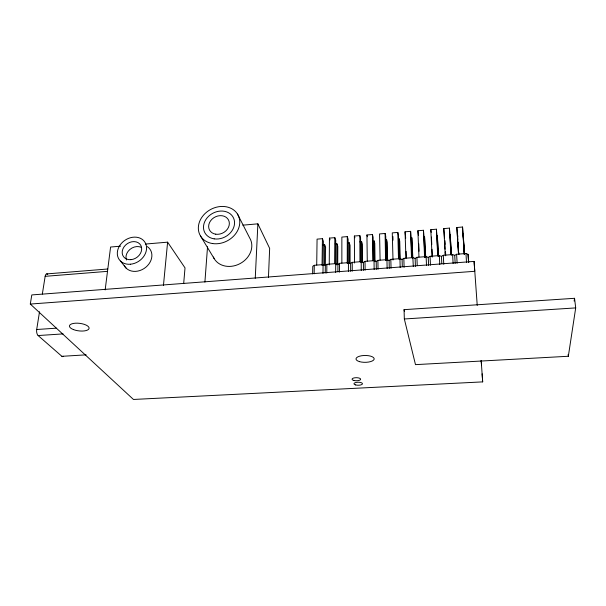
<?xml version="1.0" encoding="UTF-8"?>
<svg xmlns="http://www.w3.org/2000/svg" width="606" height="606" viewBox="0 0 606 606"><rect width="100%" height="100%" fill="white"/><g stroke="black" fill="none" stroke-linecap="round" stroke-linejoin="round"><path stroke-width="0.91" d="M341.86 263.065L341.867 237.075L347.299 236.62L348.124 239.249L348.147 263.322M349.223 263.027L349.238 242.764L347.45 242.908M347.246 263.572L347.299 236.62M337.716 264.64L337.8 246.324L336.921 243.771L335.148 243.915M337.906 271.39L337.936 264.383L339.519 263.337L348.42 262.648L350.624 263.398L352.245 262.353L361.191 261.656L363.388 262.413L365.039 261.36L374.031 260.663L376.212 261.421L377.902 260.36L386.946 259.656L389.113 260.421L390.832 259.36L399.93 258.648L402.089 259.421L403.838 258.345L412.989 257.641L415.133 258.406L416.92 257.33L426.124 256.618L428.253 257.391L430.071 256.315L439.327 255.596L441.441 256.376L443.304 255.285L452.606 254.565L454.705 255.346L456.606 254.255L465.961 253.528L468.044 254.315L468.673 262.277M339.489 272.109L339.519 263.337M335.588 264.292L335.732 240.271L334.838 237.658L329.437 238.105L329.247 264.966M335.671 272.397L335.716 263.633L326.869 264.322L325.316 265.36L323.089 264.61L314.287 265.299L312.764 266.329L312.628 273.889M336.769 264.913L336.921 243.771M334.61 263.625L334.838 237.658M325.233 272.935L325.604 247.316L324.672 244.779L322.9 244.922M326.778 273.071L326.869 264.322M322.975 273.359L323.089 264.61M323.096 265.261L323.392 241.294L322.437 238.688L317.067 239.135L316.718 265.019M324.392 264.951L324.672 244.779M322.036 265.526L322.437 238.688M314.143 273.814L314.287 265.299M268.45 277.563L269.655 248.377L257.876 223.841L242.817 225.167M255.255 278.275L257.876 223.841M204.904 282.085L207.54 246.74M183.671 283.623L185.019 267.897L167.612 242.165L145.395 244.059M163.438 285.562L167.612 242.165M105.156 289.933L110.587 247.028L120.639 246.172M574.147 301.084L574.556 298.303L404.058 309.658L404.338 318.983L415.489 364.638L568.33 356.267L575.7 307.909L574.556 298.303M63.395 356.298A4.356 1.954 87.1 0 1 61.895 356.32L38.117 335.55A4.583 2.166 86.3 0 1 36.693 329.505L39.511 311.779M42.337 294.054L45.155 276.328A4.469 2.045 84.4 0 1 47.776 274.397M482.126 373.841L482.679 381.886L133.456 399.46L30.3 304.053L31.8 294.925L474.081 261.406L477.233 305.416M354.54 263.012L354.366 236.029L359.828 235.575L360.593 238.219L360.782 262.345M367.281 261.095L366.933 234.984L372.425 234.53L373.129 237.181L373.463 260.428M386.242 260.368L385.727 236.143L385.09 233.477L379.568 233.931L380.098 260.095M399.081 259.376L398.4 235.098L397.824 232.416L392.271 232.878L393.014 260.035M405.944 258.095L405.05 231.81L410.626 231.348L411.959 257.444M418.973 257.08L417.89 230.742L423.503 230.28L424.973 257.368M432.123 257.005L430.805 229.666L436.449 229.204L438.024 256.361M445.251 255.043L443.797 228.591L449.463 228.114L451.099 254.406M458.507 254.073L456.856 227.5L462.552 227.03L464.347 254.323M359.828 241.9L361.623 241.749L362.373 244.332L362.532 262.716M46.7 273.904L107.754 269.003M45.155 276.328L107.376 271.359M30.3 304.053L474.756 271.299L474.081 261.406M36.693 329.505L56.449 328.172M38.117 335.55L63.069 333.898M404.338 318.983L575.7 307.909M61.895 356.32L86.135 354.843M335.716 263.633L337.936 264.383M120.488 261.065L126.199 268.208M200.404 235.817L214.176 258.626M237.507 214.077L249.596 237.81A20.543 17.248 -28.5 0 1 239.991 263.648A20.543 17.248 -28.5 0 1 213.357 257.02M329.437 238.105L330.05 239.847M349.238 242.764L350.056 245.332L350.086 263.678M354.366 236.029L354.896 237.787M366.933 234.984L367.425 236.749M404.058 309.658L404.497 311.476M405.05 231.81L405.709 238.241M417.89 230.742L418.443 235.317M430.805 229.666L431.214 232.386M443.797 228.591L444.486 237.9M568.125 354.518L568.33 356.267M456.856 227.5L458.537 253.823M457.757 236.575L457.492 233.901L457.841 239.529M468.559 260.497L468.696 262.193M481.179 360.578L482.679 381.886M481.194 360.472L481.505 365.16M468.044 254.315L468.574 262.375M465.961 253.528L466.529 262.496M464.484 253.899L463.128 233.439L464.385 254.111M458.022 242.347L458.431 248.915M458.666 252.664L458.78 254.543M462.552 227.03L464.226 254.55M458.151 243.12L458.431 247.793M458.719 252.467L458.825 254.338M456.606 254.255L457.129 263.209M454.705 255.346L455.174 263.39M452.606 254.565L453.114 263.512M451.5 254.906L450.197 234.499L451.303 255.118M444.902 240.574L445.115 244.316M445.524 251.808L445.736 255.55M449.463 228.114L450.887 254.664M444.637 240.726L445.084 249.202M445.228 252.02L445.433 255.785M443.304 255.285L443.766 264.216M441.441 256.376L441.804 263.504M439.327 255.596L439.767 264.519M438.577 255.906L437.335 235.552L438.297 256.126M436.449 229.204L437.676 255.634M431.434 237.082L431.775 244.589M431.995 249.286L432.336 256.8M430.071 256.315L430.472 265.223M428.253 257.391L428.601 265.398M426.124 256.618L426.503 265.526M425.73 256.899L424.548 236.598L425.367 257.133M423.503 230.28L424.579 257.588M418.769 243.756L419.064 251.248M416.92 257.33L417.223 265.337M415.133 258.406L415.428 266.398M413.307 266.526L411.822 237.643L412.504 258.126M410.626 231.348L411.482 257.664M406.126 251.331L406.338 257.876M403.838 258.345L404.111 267.223M402.089 259.421L402.301 266.504M400.24 258.876L399.74 241.294L399.172 238.673L399.71 259.118M399.93 258.648L400.187 267.519M397.824 232.416L398.49 258.671M392.908 236.484L392.999 240.218M390.832 259.36L391.044 268.208M389.113 260.421L389.294 268.375M387.605 259.853L387.219 242.309L386.59 239.703L386.984 260.103M386.946 259.656L387.136 268.503M385.09 233.477L385.59 260.61M377.902 260.36L378.046 269.193M376.212 261.421L376.341 269.352M375.046 261.754L374.766 243.324L374.076 240.733L374.326 261.088M374.031 260.663L374.16 269.488M372.425 234.53L372.728 260.671M365.039 261.36L365.123 270.17M363.388 262.413L363.456 270.329M361.191 261.656L361.259 270.465M361.623 241.749L361.744 262.057M359.828 235.575L359.956 261.663M352.245 262.353L352.268 271.147M350.624 263.398L350.647 271.299M348.42 262.648L348.427 271.435M147.319 246.604A15.286 12.438 -34.6 0 1 145.804 267.261A15.286 12.438 -34.6 0 1 124.253 265.602M126.472 259.989A10.241 8.317 -34.6 0 1 129.881 249.467A10.241 8.317 -34.6 0 1 141.274 247.362M359.532 361.646A9.105 3.439 -0.3 0 0 374.107 359.32A9.105 3.439 -0.3 0 0 361.608 355.745A9.105 3.439 -0.3 0 0 359.532 361.646M73.402 329.566A9.908 3.795 7 0 0 89.044 328.581A9.908 3.795 7 0 0 75.349 323.203A9.908 3.795 7 0 0 73.402 329.566M355.669 384.939A4.25 1.5 0 0 0 362.441 383.924A4.25 1.5 0 0 0 356.555 382.356A4.25 1.5 0 0 0 355.669 384.939M353.768 380.454A4.303 1.538 0.1 0 0 360.623 379.409A4.303 1.538 0.1 0 0 354.654 377.811A4.303 1.538 0.1 0 0 353.768 380.454M215.751 234.196A10.749 8.878 -28.4 0 0 229.136 221.644A10.749 8.878 -28.4 0 0 212.1 219.092A10.749 8.878 -28.4 0 0 215.751 234.196M212.683 243.567A21.505 17.756 -28.4 0 0 239.317 218.349A21.505 17.756 -28.4 0 0 205.176 213.418A21.505 17.756 -28.4 0 0 212.683 243.567M214.198 238.87A16.127 13.317 -28.4 0 0 234.227 220.001A16.127 13.317 -28.4 0 0 208.646 216.236A16.127 13.317 -28.4 0 0 214.198 238.87M130.502 264.216A15.514 12.552 -34.5 0 0 145.273 242.801A15.514 12.552 -34.5 0 0 120.049 245.104A15.514 12.552 -34.5 0 0 130.502 264.216M130.934 259.663A10.34 8.37 -34.5 0 0 140.819 245.4A10.34 8.37 -34.5 0 0 124.01 246.9A10.34 8.37 -34.5 0 0 130.934 259.663"/></g></svg>
